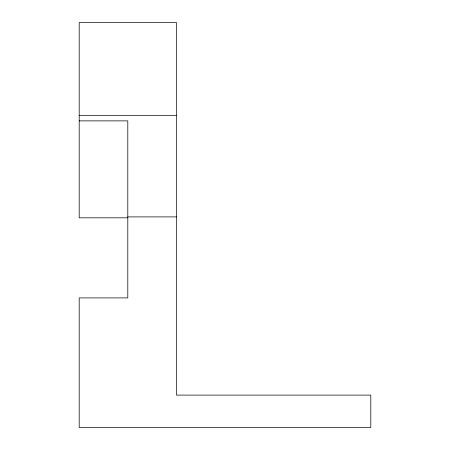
<?xml version="1.0" encoding="UTF-8"?>
<svg xmlns="http://www.w3.org/2000/svg" width="450" height="450" viewBox="0 0 450 450"><rect width="100%" height="100%" fill="white"/><g stroke="black" fill="none" stroke-linecap="round" stroke-linejoin="round"><path stroke-width="0.67" d="M79.2 115.509L176.4 115.509M79.2 120.876L127.8 120.876L127.8 297.9L79.2 297.9L79.2 427.5L370.8 427.5L370.8 395.1L176.4 395.1L176.4 22.5L79.2 22.5L79.2 217.817L127.8 217.817M127.8 216.9L176.4 216.9"/></g></svg>
